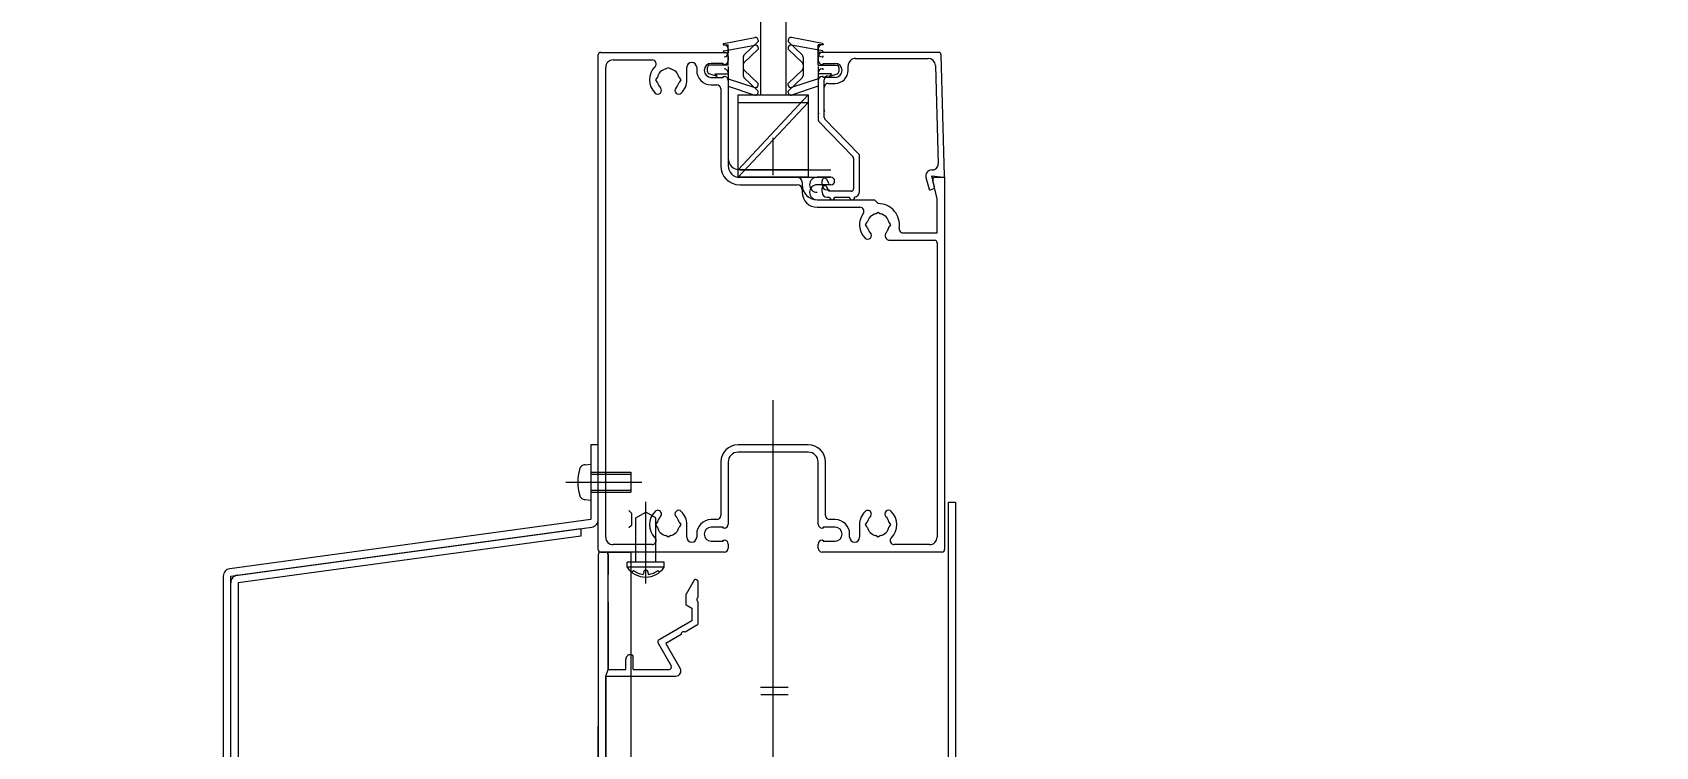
# Model space of a CAD drawing. Header units: millimetres. Extents: x -13466 to 37833, y -11727 to 34084.
# Drawn here: x 14502.8 to 14827.5, y 11020.4 to 11163.3 of the extents above; entities that cross this region are included whole.
import ezdxf

# ---------------------------------------------------------------- set-up
doc = ezdxf.new("R2010")
doc.units = ezdxf.units.MM
doc.header["$LTSCALE"] = 30
doc.header["$PDSIZE"] = 300
doc.linetypes.add('SXF_一点短鎖線', pattern=[9.25, 6, -1.5, 0.25, -1.5])
for name, color, linetype, lineweight in [('D-BMK', 2, 'SXF_一点短鎖線', 13), ('D-STR-DIM', 7, 'Continuous', 13), ('D-STR-STR1', 2, 'Continuous', 13)]:
    doc.layers.add(name, color=color, linetype=linetype, lineweight=lineweight)
doc.styles.add('MS ゴシック', font='MS Gothic.ttf')
doc.dimstyles.new('DIM-30-F', dxfattribs={"dimscale": 30, "dimtxt": 3.5, "dimasz": 2.5, "dimexe": 0, "dimexo": 2, "dimgap": 0.8, "dimtad": 1, "dimdec": 0, "dimzin": 0, "dimdsep": 46, "dimtxsty": 'MS ゴシック', "dimblk": 'OPEN', "dimcen": 0.1, "dimaunit": 1, "dimadec": 4, "dimazin": 0, "dimtfac": 1, "dimtdec": 0, "dimtmove": 2, "dimatfit": 3, "dimldrblk": 'OPEN', "dimfxl": 1, "dimtolj": 1, "dimtzin": 0, "dimlwd": -1, "dimlwe": -1, "dimarcsym": 2})

# ---------------------------------------------------------------- blocks, each defined once
blk = doc.blocks.new('_Open')
at = {"color": 0, "linetype": 'ByBlock', "lineweight": -2}
for p, q in [((-1, 0.1667), (0, 0)), ((-1, -0.1667), (0, 0)), ((0, 0), (-1, 0))]:
    blk.add_line(p, q, dxfattribs=at)
blk = doc.blocks.new('*D20')
at = {"layer": 'D-STR-DIM', "color": 0, "transparency": 16777216}
for p, q in [((8743.3, 12827.45), (8769.9, 12881.24)), ((8837.13, 12848), (9599.08, 12471.25)), ((9692.9, 12491.8), (9666.31, 12438.01))]:
    blk.add_line(p, q, dxfattribs=at)
at = {"layer": 'Defpoints', "color": 0, "transparency": 16777216}
for p in [(8769.9, 12881.24), (9666.31, 12438.01), (9666.31, 12438.01)]:
    blk.add_point(p, dxfattribs=at)
at = {"layer": 'D-STR-DIM', "color": 0, "transparency": 16777216, "xscale": 75, "yscale": 75, "zscale": 75}
for p, rotation in [((8769.9, 12881.24), 153.6900675261025), ((9666.31, 12438.01), 333.6900675261025)]:
    blk.add_blockref('_Open', p, dxfattribs=dict(at, rotation=rotation))
at = {"layer": 'D-STR-DIM', "color": 0, "transparency": 16777216, "insert": (9252.01, 12728.2), "char_height": 105, "width": 46998.7126, "attachment_point": 5, "rotation": 333.6901, "style": 'MS ゴシック'}
blk.add_mtext('\\A1;R1000', dxfattribs=at)

msp = doc.modelspace()

# ---------------------------------------------------------------- linework, layer by layer
at = {"layer": 'D-BMK', "linetype": 'SXF_一点短鎖線', "lineweight": 9}
msp.add_line((14650.939, 8967.227), (14650.939, 15218.012), dxfattribs=at)
at = {"layer": 'D-STR-STR1', "linetype": 'Continuous', "lineweight": 9}
for p, q in [((14648.449, 11150.806), (14648.449, 12199.306)), ((14653.449, 12199.306), (14653.449, 11150.806)), ((14640.939, 11160.917), (14640.939, 11160.806)), ((14640.939, 11160.806), (14641.939, 11160.806)), ((14641.103, 11161.113), (14647.289, 11162.252)), ((14641.106, 11159.613), (14647.292, 11160.752)), ((14641.939, 11158.256), (14641.939, 11160.806)), ((14641.939, 11160.006), (14641.939, 11159.206)), ((14647.939, 11161.456), (14645.093, 11158.727)), ((14647.942, 11159.956), (14645.096, 11157.227)), ((14647.939, 11161.775), (14647.939, 11161.456)), ((14647.942, 11160.275), (14647.942, 11159.956)), ((14653.939, 11161.775), (14653.939, 11161.456)), ((14653.939, 11161.456), (14656.785, 11158.727)), ((14653.942, 11160.275), (14653.942, 11159.956)), ((14653.942, 11159.956), (14656.788, 11157.227)), ((14660.776, 11161.113), (14654.589, 11162.252)), ((14660.778, 11159.613), (14654.592, 11160.752)), ((14660.939, 11160.806), (14659.939, 11160.806)), ((14659.939, 11158.256), (14659.939, 11160.806)), ((14659.939, 11160.006), (14659.939, 11159.206)), ((14660.939, 11160.917), (14660.939, 11160.806)), ((14615.942, 11109.306), (14615.942, 11158.806)), ((14616.442, 11159.306), (14641.142, 11159.306)), ((14617.442, 11109.306), (14617.442, 11156.306)), ((14618.942, 11157.806), (14626.731, 11157.806)), ((14629.442, 11155.994), (14629.942, 11156.306)), ((14629.942, 11156.306), (14630.442, 11155.994)), ((14633.668, 11153.806), (14633.668, 11156.319)), ((14635.642, 11156.319), (14635.642, 11155.706)), ((14641.942, 11156.756), (14638.142, 11156.756)), ((14640.942, 11157.106), (14638.542, 11157.106)), ((14640.942, 11159.417), (14640.942, 11159.306)), ((14640.942, 11159.306), (14641.942, 11159.306)), ((14640.942, 11156.906), (14640.942, 11157.106)), ((14641.142, 11156.906), (14640.942, 11156.906)), ((14641.939, 11156.492), (14641.939, 11154.011)), ((14641.942, 11156.756), (14641.942, 11159.306)), ((14641.942, 11158.506), (14641.942, 11157.706)), ((14644.939, 11158.366), (14644.939, 11156.147)), ((14644.942, 11156.866), (14644.942, 11154.647)), ((14656.939, 11158.366), (14656.939, 11156.147)), ((14656.942, 11156.866), (14656.942, 11154.647)), ((14659.939, 11156.492), (14659.939, 11154.011)), ((14660.942, 11159.306), (14659.942, 11159.306)), ((14659.942, 11156.756), (14659.942, 11159.306)), ((14659.942, 11158.506), (14659.942, 11157.706)), ((14659.942, 11156.756), (14663.741, 11156.756)), ((14660.739, 11158.406), (14660.939, 11158.406)), ((14684.056, 11159.306), (14660.742, 11159.306)), ((14660.742, 11156.906), (14660.942, 11156.906)), ((14660.939, 11158.406), (14660.939, 11158.606)), ((14660.942, 11159.417), (14660.942, 11159.306)), ((14660.942, 11157.106), (14663.342, 11157.106)), ((14660.942, 11156.906), (14660.942, 11157.106)), ((14665.942, 11155.706), (14665.942, 11156.606)), ((14667.442, 11158.106), (14681.917, 11158.106)), ((14683.416, 11156.649), (14683.971, 11137.005)), ((14685.242, 11134.512), (14684.555, 11158.82)), ((14627.442, 11153.806), (14627.772, 11154.306)), ((14627.772, 11153.306), (14627.442, 11153.806)), ((14632.111, 11154.306), (14632.442, 11153.806)), ((14632.442, 11153.806), (14632.111, 11153.306)), ((14639.763, 11154.451), (14638.142, 11154.992)), ((14638.542, 11154.306), (14640.942, 11154.306)), ((14639.258, 11154.992), (14639.763, 11154.451)), ((14639.258, 11154.992), (14641.942, 11154.992)), ((14640.942, 11154.306), (14640.942, 11154.506)), ((14640.942, 11154.506), (14641.142, 11154.506)), ((14641.939, 11155.206), (14641.939, 11138.106)), ((14641.939, 11154.011), (14647.285, 11152.27)), ((14641.942, 11154.992), (14641.942, 11152.511)), ((14641.942, 11153.706), (14641.942, 11136.606)), ((14647.939, 11153.056), (14645.093, 11155.786)), ((14647.942, 11151.556), (14645.096, 11154.286)), ((14647.939, 11152.745), (14647.939, 11153.056)), ((14653.939, 11153.056), (14656.785, 11155.786)), ((14653.939, 11152.745), (14653.939, 11153.056)), ((14653.942, 11151.556), (14656.788, 11154.286)), ((14659.939, 11154.011), (14654.594, 11152.27)), ((14659.939, 11155.206), (14659.939, 11147.309)), ((14662.625, 11154.992), (14659.942, 11154.992)), ((14659.942, 11154.992), (14659.942, 11152.511)), ((14659.942, 11153.706), (14659.942, 11145.809)), ((14660.939, 11156.006), (14660.739, 11156.006)), ((14660.942, 11154.506), (14660.742, 11154.506)), ((14660.939, 11155.806), (14660.939, 11156.006)), ((14660.942, 11154.306), (14660.942, 11154.506)), ((14663.342, 11154.306), (14660.942, 11154.306)), ((14661.139, 11147.797), (14661.139, 11153.806)), ((14661.942, 11153.106), (14663.342, 11153.106)), ((14662.12, 11154.451), (14663.741, 11154.992)), ((14662.625, 11154.992), (14662.12, 11154.451)), ((14638.542, 11152.806), (14639.642, 11152.806)), ((14640.442, 11152.006), (14640.442, 11136.606)), ((14641.942, 11152.511), (14647.287, 11150.77)), ((14643.939, 11135.806), (14657.939, 11150.806)), ((14643.939, 11135.806), (14643.939, 11150.806)), ((14643.939, 11150.806), (14657.939, 11150.806)), ((14647.939, 11150.806), (14653.939, 11150.806)), ((14647.942, 11151.245), (14647.942, 11151.556)), ((14648.449, 11150.806), (14653.449, 11150.806)), ((14653.942, 11151.245), (14653.942, 11151.556)), ((14659.942, 11152.511), (14654.597, 11150.77)), ((14657.939, 11150.806), (14657.939, 11135.806)), ((14661.142, 11146.297), (14661.142, 11152.306)), ((14643.942, 11134.306), (14657.942, 11149.306)), ((14643.942, 11134.306), (14643.942, 11149.306)), ((14643.942, 11149.306), (14657.942, 11149.306)), ((14647.942, 11149.306), (14653.942, 11149.306)), ((14657.942, 11149.306), (14657.942, 11134.306)), ((14660.083, 11145.461), (14666.9, 11138.452)), ((14668.1, 11138.939), (14661.283, 11145.948)), ((14667.042, 11138.103), (14667.042, 11132.006)), ((14668.242, 11131.506), (14668.242, 11138.591)), ((14657.939, 11135.806), (14643.939, 11135.806)), ((14657.942, 11134.306), (14643.942, 11134.306)), ((14644.239, 11135.806), (14662.489, 11135.806)), ((14644.239, 11134.306), (14655.739, 11134.306)), ((14644.242, 11134.306), (14662.492, 11134.306)), ((14662.489, 11134.306), (14659.739, 11134.306)), ((14660.739, 11132.806), (14660.739, 11133.619)), ((14662.139, 11133.006), (14661.679, 11133.857)), ((14681.512, 11134.26), (14682.13, 11131.955)), ((14682.771, 11135.771), (14682.671, 11135.771)), ((14682.671, 11134.571), (14684.998, 11134.311)), ((14683.247, 11132.421), (14682.671, 11134.571)), ((14683.742, 11130.006), (14682.884, 11133.693)), ((14683.371, 11134.306), (14685.242, 11134.306)), ((14685.242, 11134.306), (14685.242, 11059.806)), ((14644.242, 11132.806), (14655.742, 11132.806)), ((14656.739, 11133.306), (14656.739, 11132.806)), ((14656.742, 11131.806), (14656.742, 11131.306)), ((14662.492, 11132.806), (14659.742, 11132.806)), ((14660.742, 11131.306), (14660.742, 11132.119)), ((14662.142, 11131.506), (14661.681, 11132.357)), ((14661.739, 11131.806), (14662.234, 11131.806)), ((14661.742, 11130.306), (14662.236, 11130.306)), ((14666.542, 11131.506), (14662.142, 11131.506)), ((14663.236, 11130.306), (14666.242, 11130.306)), ((14682.391, 11131.818), (14683.06, 11132.062)), ((14659.742, 11129.806), (14671.192, 11129.806)), ((14659.742, 11128.306), (14668.304, 11128.306)), ((14671.192, 11129.806), (14671.942, 11129.056)), ((14671.442, 11126.994), (14671.942, 11127.306)), ((14671.942, 11127.306), (14672.442, 11126.994)), ((14683.742, 11123.206), (14683.742, 11130.006)), ((14669.442, 11124.806), (14669.772, 11125.306)), ((14669.772, 11124.306), (14669.442, 11124.806)), ((14674.111, 11125.306), (14674.442, 11124.806)), ((14674.442, 11124.806), (14674.111, 11124.306)), ((14674.277, 11121.706), (14683.242, 11121.706)), ((14676.928, 11123.206), (14683.742, 11123.206)), ((14683.742, 11121.206), (14683.742, 11062.306)), ((14615.942, 11059.806), (14615.942, 11109.306)), ((14617.442, 11062.306), (14617.442, 11109.306)), ((14650.942, 11080.806), (14643.942, 11080.806)), ((14650.942, 11079.306), (14643.942, 11079.306)), ((14657.942, 11080.806), (14650.942, 11080.806)), ((14657.942, 11079.306), (14650.942, 11079.306)), ((14613.342, 11076.806), (14614.442, 11076.906)), ((14614.442, 11076.906), (14614.442, 11069.706)), ((14614.442, 11075.306), (14622.442, 11075.306)), ((14622.442, 11075.306), (14622.442, 11071.306)), ((14640.442, 11077.306), (14640.442, 11066.606)), ((14641.942, 11077.306), (14641.942, 11064.906)), ((14659.942, 11064.906), (14659.942, 11077.306)), ((14661.442, 11066.606), (14661.442, 11077.306)), ((14609.442, 11073.306), (14624.642, 11073.306)), ((14614.442, 11074.906), (14622.442, 11074.906)), ((14613.342, 11069.806), (14614.442, 11069.706)), ((14614.442, 11071.706), (14622.442, 11071.706)), ((14614.442, 11071.306), (14622.442, 11071.306)), ((14625.442, 11053.009), (14625.442, 11069.39)), ((14685.942, 11069.306), (14687.442, 11069.306)), ((14685.942, 11069.306), (14685.942, 10930.806)), ((14687.442, 11069.306), (14687.442, 10930.806)), ((14622.079, 11067.605), (14622.574, 11067.11)), ((14622.574, 11067.11), (14622.574, 11064.636)), ((14623.442, 11066.152), (14625.442, 11067.306)), ((14623.442, 11057.306), (14623.442, 11066.152)), ((14627.442, 11066.152), (14625.442, 11067.306)), ((14627.442, 11057.306), (14627.442, 11066.152)), ((14639.642, 11065.806), (14638.542, 11065.806)), ((14663.342, 11065.806), (14662.242, 11065.806)), ((14622.574, 11064.636), (14622.079, 11064.141)), ((14627.442, 11064.806), (14627.772, 11065.306)), ((14627.772, 11064.306), (14627.442, 11064.806)), ((14629.942, 11062.306), (14629.442, 11062.618)), ((14630.442, 11062.618), (14629.942, 11062.306)), ((14632.111, 11065.306), (14632.442, 11064.806)), ((14632.442, 11064.806), (14632.111, 11064.306)), ((14633.668, 11062.293), (14633.668, 11064.806)), ((14635.642, 11062.906), (14635.642, 11062.293)), ((14640.942, 11064.306), (14638.542, 11064.306)), ((14640.942, 11064.106), (14640.942, 11064.306)), ((14641.142, 11064.106), (14640.942, 11064.106)), ((14660.942, 11064.106), (14660.742, 11064.106)), ((14663.342, 11064.306), (14660.942, 11064.306)), ((14660.942, 11064.306), (14660.942, 11064.106)), ((14666.242, 11062.293), (14666.242, 11062.906)), ((14668.216, 11064.806), (14668.216, 11062.293)), ((14669.442, 11064.806), (14669.772, 11065.306)), ((14669.772, 11064.306), (14669.442, 11064.806)), ((14671.942, 11062.306), (14671.442, 11062.618)), ((14672.442, 11062.618), (14671.942, 11062.306)), ((14674.111, 11065.306), (14674.442, 11064.806)), ((14674.442, 11064.806), (14674.111, 11064.306)), ((14641.142, 11059.306), (14616.442, 11059.306)), ((14616.442, 11059.306), (14617.442, 11059.306)), ((14617.942, 11035.806), (14617.942, 11059.306)), ((14617.942, 11059.306), (14622.442, 11059.306)), ((14626.731, 11060.806), (14618.942, 11060.806)), ((14622.442, 11059.306), (14622.442, 11002.429)), ((14638.542, 11061.506), (14640.942, 11061.506)), ((14640.942, 11061.506), (14640.942, 11061.706)), ((14640.942, 11061.706), (14641.142, 11061.706)), ((14641.942, 11060.906), (14641.942, 11060.106)), ((14659.942, 11060.106), (14659.942, 11060.906)), ((14660.742, 11061.706), (14660.942, 11061.706)), ((14684.742, 11059.306), (14660.742, 11059.306)), ((14660.942, 11061.706), (14660.942, 11061.506)), ((14660.942, 11061.506), (14663.342, 11061.506)), ((14682.242, 11060.806), (14675.152, 11060.806)), ((14685.942, 11059.306), (14685.942, 10939.306)), ((14615.942, 11058.806), (14615.942, 10939.806)), ((14617.942, 11058.806), (14617.942, 11054.806)), ((14629.13, 11057.306), (14621.753, 11057.306)), ((14621.753, 11056.306), (14621.753, 11057.306)), ((14629.13, 11056.306), (14621.753, 11056.306)), ((14623.012, 11055.655), (14622.657, 11055.3)), ((14625.128, 11055.676), (14624.905, 11054.843)), ((14625.128, 11055.676), (14625.756, 11055.676)), ((14625.756, 11055.676), (14625.979, 11054.843)), ((14627.872, 11055.655), (14628.227, 11055.3)), ((14629.13, 11056.306), (14629.13, 11057.306)), ((14540.942, 11054.497), (14540.942, 10932.306)), ((14542.442, 10935.306), (14542.442, 11053.187)), ((14635.116, 11053.706), (14633.509, 11050.922)), ((14635.442, 11053.806), (14635.289, 11053.806)), ((14635.942, 11050.265), (14635.942, 11053.306)), ((14617.942, 11049.306), (14617.942, 11035.806)), ((14633.442, 11050.672), (14633.442, 11048.922)), ((14635.942, 11045.095), (14635.942, 11049.349)), ((14633.542, 11048.749), (14634.642, 11048.114)), ((14634.642, 11048.114), (14634.642, 11045.557)), ((14634.642, 11045.557), (14628.104, 11041.782)), ((14632.514, 11042.827), (14629.447, 11041.056)), ((14635.692, 11044.662), (14633.308, 11043.285)), ((14627.921, 11041.099), (14630.544, 11036.556)), ((14629.447, 11041.056), (14632.362, 11036.006)), ((14615.942, 11039.306), (14615.942, 10939.306)), ((14621.442, 11035.806), (14621.442, 11037.806)), ((14622.942, 11035.806), (14622.942, 11038.306)), ((14617.442, 11034.506), (14617.942, 11035.806)), ((14617.442, 11034.506), (14617.442, 11002.429)), ((14617.442, 11002.429), (14617.442, 11034.506)), ((14617.442, 11034.506), (14631.496, 11034.506)), ((14617.942, 11035.806), (14621.442, 11035.806)), ((14622.942, 11035.806), (14630.11, 11035.806)), ((14648.439, 11032.306), (14653.939, 11032.306)), ((14648.442, 11030.806), (14653.942, 11030.806)), ((14615.942, 11009.673), (14615.942, 11024.505))]:
    msp.add_line(p, q, dxfattribs=at)
for points in [[(14615.942, 11065.806), (14615.942, 11080.806), (14614.442, 11080.806), (14614.442, 11065.806), (14542.24, 11055.983)], [(14550.942, 10930.806), (14550.942, 10932.306), (14542.442, 10932.306), (14542.442, 11054.497), (14614.644, 11064.32)], [(14543.74, 11054.673), (14612.442, 11064.02), (14612.442, 11062.507), (14543.942, 11053.187), (14543.942, 10935.306), (14542.442, 10935.306)]]:
    msp.add_lwpolyline(points, dxfattribs=at)
for centre, radius, start, end in [((14641.139, 11160.917), 0.2, 100.42854, 180), ((14641.142, 11159.417), 0.2, 100.42854, 180), ((14641.139, 11160.006), 0.8, 360, 90), ((14647.439, 11161.775), 0.5, 0, 107.45477), ((14647.442, 11160.275), 0.5, 0, 107.45477), ((14654.439, 11161.775), 0.5, 72.54523, 180), ((14654.442, 11160.275), 0.5, 72.54523, 180), ((14660.739, 11160.006), 0.8, 90, 180), ((14660.739, 11160.917), 0.2, 0, 79.57146), ((14660.742, 11159.417), 0.2, 0, 79.57146), ((14616.442, 11158.806), 0.5, 90, 180), ((14618.942, 11156.306), 1.5, 90, 180), ((14629.966, 11153.806), 3.75, 135.3079, 225.10933), ((14626.731, 11157.006), 0.8, 315.3079, 90), ((14634.655, 11156.319), 0.987, 360, 180), ((14638.542, 11155.706), 1.4, 90, 270), ((14638.822, 11155.874), 1.114, 127.58512, 232.41488), ((14641.139, 11159.206), 0.8, 270, 0), ((14641.142, 11158.506), 0.8, 360, 90), ((14641.142, 11157.706), 0.8, 270, 0), ((14645.439, 11158.366), 0.5, 133.80285, 180), ((14645.442, 11156.866), 0.5, 133.80285, 180), ((14656.439, 11158.366), 0.5, 0, 46.19715), ((14656.442, 11156.866), 0.5, 0, 46.19715), ((14660.739, 11159.206), 0.8, 180, 270), ((14660.742, 11158.506), 0.8, 90, 180), ((14660.742, 11157.706), 0.8, 180, 270), ((14663.342, 11155.706), 1.4, 270, 90), ((14663.062, 11155.874), 1.114, 307.58512, 52.41488), ((14667.442, 11156.606), 1.5, 90, 180), ((14681.917, 11156.606), 1.5, 1.61697, 90), ((14684.056, 11158.806), 0.5, 1.61697, 90), ((14629.966, 11153.806), 2.25, 103.47149, 167.16041), ((14629.966, 11153.806), 2.25, 192.83959, 225.10933), ((14629.918, 11153.806), 2.25, 12.83959, 76.52851), ((14629.918, 11153.806), 2.25, 314.89067, 347.16041), ((14629.918, 11153.806), 3.75, 314.89067, 360), ((14638.542, 11155.706), 2.9, 180, 270), ((14641.139, 11155.206), 0.8, 360, 90), ((14641.142, 11153.706), 0.8, 360, 90), ((14645.439, 11156.147), 0.5, 180, 226.19715), ((14645.442, 11154.647), 0.5, 180, 226.19715), ((14656.439, 11156.147), 0.5, 313.80285, 0), ((14656.442, 11154.647), 0.5, 313.80285, 0), ((14660.739, 11155.206), 0.8, 90, 180), ((14660.742, 11153.706), 0.8, 90, 180), ((14661.939, 11153.806), 0.8, 90, 180), ((14661.942, 11152.306), 0.8, 90, 180), ((14663.342, 11155.706), 2.6, 270, 0), ((14627.849, 11151.681), 0.75, 225.10933, 45.10933), ((14632.035, 11151.681), 0.75, 134.89067, 314.89067), ((14639.642, 11152.006), 0.8, 0, 90), ((14647.439, 11152.745), 0.5, 251.95969, 360), ((14647.442, 11151.245), 0.5, 251.95969, 360), ((14654.439, 11152.745), 0.5, 180, 288.04031), ((14654.442, 11151.245), 0.5, 180, 288.04031), ((14660.439, 11147.309), 0.5, 180, 224.20428), ((14661.639, 11147.797), 0.5, 180, 224.20428), ((14660.442, 11145.809), 0.5, 180, 224.20428), ((14661.642, 11146.297), 0.5, 180, 224.20428), ((14644.239, 11138.106), 2.3, 180, 270), ((14666.542, 11138.103), 0.5, 0, 44.20428), ((14667.742, 11138.591), 0.5, 0, 44.20428), ((14682.771, 11136.971), 1.2, 270, 1.61697), ((14644.242, 11136.606), 3.8, 180, 270), ((14644.242, 11136.606), 2.3, 180, 270), ((14655.739, 11133.306), 1, 360, 90), ((14659.739, 11132.806), 1.5, 90, 270), ((14661.239, 11133.619), 0.5, 28.42151, 180), ((14662.492, 11133.556), 0.75, 270, 90), ((14682.671, 11134.571), 1.2, 90, 195), ((14683.371, 11133.806), 0.5, 90, 193.09189), ((14685.042, 11134.506), 0.2, 257.26538, 1.61697), ((14655.742, 11131.806), 1, 360, 90), ((14659.739, 11132.806), 3, 180, 270), ((14659.742, 11131.306), 3, 180, 270), ((14659.742, 11131.306), 1.5, 90, 270), ((14661.739, 11132.806), 1, 180, 270), ((14661.242, 11132.119), 0.5, 28.42151, 180), ((14661.742, 11131.306), 1, 180, 270), ((14662.736, 11130.306), 0.5, 180, 0), ((14666.742, 11130.306), 0.5, 180, 1.91824), ((14666.542, 11132.006), 0.5, 270, 0), ((14667.042, 11131.506), 1.2, 279.5805, 0), ((14682.323, 11132.006), 0.2, 195, 290), ((14682.957, 11132.344), 0.3, 290, 15), ((14668.304, 11127.506), 0.8, 323.60088, 90), ((14671.942, 11124.806), 4.25, 350.88504, 90), ((14671.966, 11124.806), 3.75, 143.60088, 225.10933), ((14671.966, 11124.806), 2.25, 103.47149, 167.16041), ((14671.966, 11124.806), 2.25, 192.83959, 225.10933), ((14671.918, 11124.806), 2.25, 12.83959, 76.52851), ((14671.918, 11124.806), 2.25, 317.60294, 347.16041), ((14676.928, 11124.006), 0.8, 170.88504, 270), ((14669.849, 11122.681), 0.75, 225.10933, 45.10933), ((14674.277, 11122.652), 0.945, 137.60294, 270), ((14683.242, 11121.206), 0.5, 360, 90), ((14643.942, 11077.306), 3.5, 90, 180), ((14643.942, 11077.306), 2, 90, 180), ((14657.942, 11077.306), 3.5, 360, 90), ((14657.942, 11077.306), 2, 360, 90), ((14621.442, 11073.306), 9.6, 164.51, 180.005), ((14613.442, 11075.506), 1.3, 129.755, 164.51001), ((14613.442, 11075.506), 1.3, 94.99999, 129.75501), ((14621.442, 11073.306), 9.6, 180.005, 195.5), ((14613.442, 11071.106), 1.3, 195.5, 230.25), ((14613.442, 11071.106), 1.3, 230.25001, 264.99999), ((14614.442, 11065.806), 1.5, 318.87389, 360), ((14629.966, 11064.806), 3.75, 134.89067, 224.6921), ((14627.849, 11066.932), 0.75, 314.89067, 134.89067), ((14629.966, 11064.806), 2.25, 134.89067, 167.16041), ((14632.035, 11066.932), 0.75, 45.10933, 225.10933), ((14629.918, 11064.806), 2.25, 12.83959, 45.10933), ((14629.918, 11064.806), 3.75, 0, 45.10933), ((14638.542, 11062.906), 2.9, 90, 180), ((14639.642, 11066.606), 0.8, 270, 0), ((14662.242, 11066.606), 0.8, 180, 270), ((14663.342, 11062.906), 2.9, 360, 90), ((14671.966, 11064.806), 3.75, 134.89067, 180), ((14669.849, 11066.932), 0.75, 314.89067, 134.89067), ((14671.966, 11064.806), 2.25, 134.89067, 167.16041), ((14674.035, 11066.932), 0.75, 45.10933, 225.10933), ((14671.918, 11064.806), 2.25, 12.83959, 45.10933), ((14671.918, 11064.806), 3.75, 315.3079, 45.10933), ((14614.442, 11065.806), 1.5, 277.74777, 318.87389), ((14618.942, 11062.306), 1.5, 180, 270), ((14626.731, 11061.606), 0.8, 270, 44.6921), ((14629.966, 11064.806), 2.25, 192.83959, 256.52851), ((14629.918, 11064.806), 2.25, 283.47149, 347.16041), ((14634.655, 11062.293), 0.987, 180, 0), ((14638.542, 11062.906), 1.4, 90, 270), ((14641.142, 11064.906), 0.8, 270, 0), ((14660.742, 11064.906), 0.8, 180, 270), ((14663.342, 11062.906), 1.4, 270, 90), ((14667.229, 11062.293), 0.987, 180, 0), ((14671.966, 11064.806), 2.25, 192.83959, 256.52851), ((14671.918, 11064.806), 2.25, 283.47149, 347.16041), ((14675.152, 11061.606), 0.8, 135.3079, 270), ((14682.242, 11062.306), 1.5, 270, 0), ((14616.442, 11059.806), 0.5, 180, 270), ((14616.442, 11058.806), 0.5, 135.00003, 179.99996), ((14616.442, 11058.806), 0.5, 90.00001, 135.00001), ((14617.442, 11058.806), 0.5, 44.99997, 90.00001), ((14617.442, 11058.806), 0.5, 0.00004, 44.99999), ((14641.142, 11060.906), 0.8, 360, 90), ((14641.142, 11060.106), 0.8, 270, 0), ((14660.742, 11060.906), 0.8, 90, 180), ((14660.742, 11060.106), 0.8, 180, 270), ((14684.742, 11059.806), 0.5, 270, 0), ((14542.442, 11054.497), 1.5, 97.74777, 138.87389), ((14625.442, 11058.707), 4.401, 213.06287, 270), ((14625.442, 11058.707), 3.901, 231.47748, 246.78171), ((14625.442, 11058.707), 4.401, 270, 326.93713), ((14625.442, 11058.707), 3.901, 293.21846, 308.52267), ((14542.442, 11054.497), 1.5, 138.87389, 179.99999), ((14543.942, 11053.187), 1.5, 138.87389, 180), ((14543.942, 11053.187), 1.5, 97.74777, 138.87389), ((14625.442, 11058.707), 3.901, 246.78171, 262.08594), ((14625.442, 11058.707), 3.901, 277.91424, 293.21846), ((14635.289, 11053.606), 0.2, 119.99997, 150.00006), ((14635.289, 11053.606), 0.2, 89.99969, 120.00018), ((14635.442, 11053.306), 0.5, 44.99992, 90.00009), ((14635.442, 11053.306), 0.5, 360, 45), ((14633.942, 11050.672), 0.5, 165.00008, 179.99998), ((14633.942, 11050.672), 0.5, 150.00008, 164.99983), ((14636.142, 11049.807), 0.5, 113.57819, 180.00001), ((14636.142, 11049.807), 0.5, 179.99998, 246.42184), ((14633.642, 11048.922), 0.2, 180.00001, 210.00005), ((14633.642, 11048.922), 0.2, 210.00015, 239.99999), ((14633.011, 11042.883), 0.5, 119.99996, 186.42185), ((14633.011, 11042.883), 0.5, 53.57817, 120.00002), ((14635.442, 11045.095), 0.5, 299.99999, 330.00002), ((14635.442, 11045.095), 0.5, 330.00008, 359.99996), ((14628.354, 11041.349), 0.5, 165.00002, 209.99997), ((14628.354, 11041.349), 0.5, 120, 164.99997), ((14622.442, 11037.806), 1, 134.99999, 180.00001), ((14622.442, 11037.806), 1, 89.99999, 135), ((14622.442, 11038.306), 0.5, 45, 90.00004), ((14622.442, 11038.306), 0.5, 359.99997, 45), ((14630.11, 11036.306), 0.5, 330.00001, 30), ((14630.11, 11036.306), 0.5, 269.99995, 330.00004), ((14631.496, 11035.506), 1, 270.00001, 330), ((14631.496, 11035.506), 1, 330, 30)]:
    msp.add_arc(centre, radius, start, end, dxfattribs=at)

# ---------------------------------------------------------------- dimensions: what is measured, and where the dimension line sits
at = {"layer": 'D-STR-DIM'}
dim = msp.add_linear_dim(base=(9666.306, 12438.012), p1=(8769.897, 12881.239), p2=(9666.306, 12438.012), angle=333.69007, text='R<>', dimstyle='DIM-30-F', dxfattribs=at)
dim.commit()
dim.dimension.update_dxf_attribs({"geometry": '*D20', "text_midpoint": (9252.008, 12728.201)})

doc.saveas('drawing.dxf')
